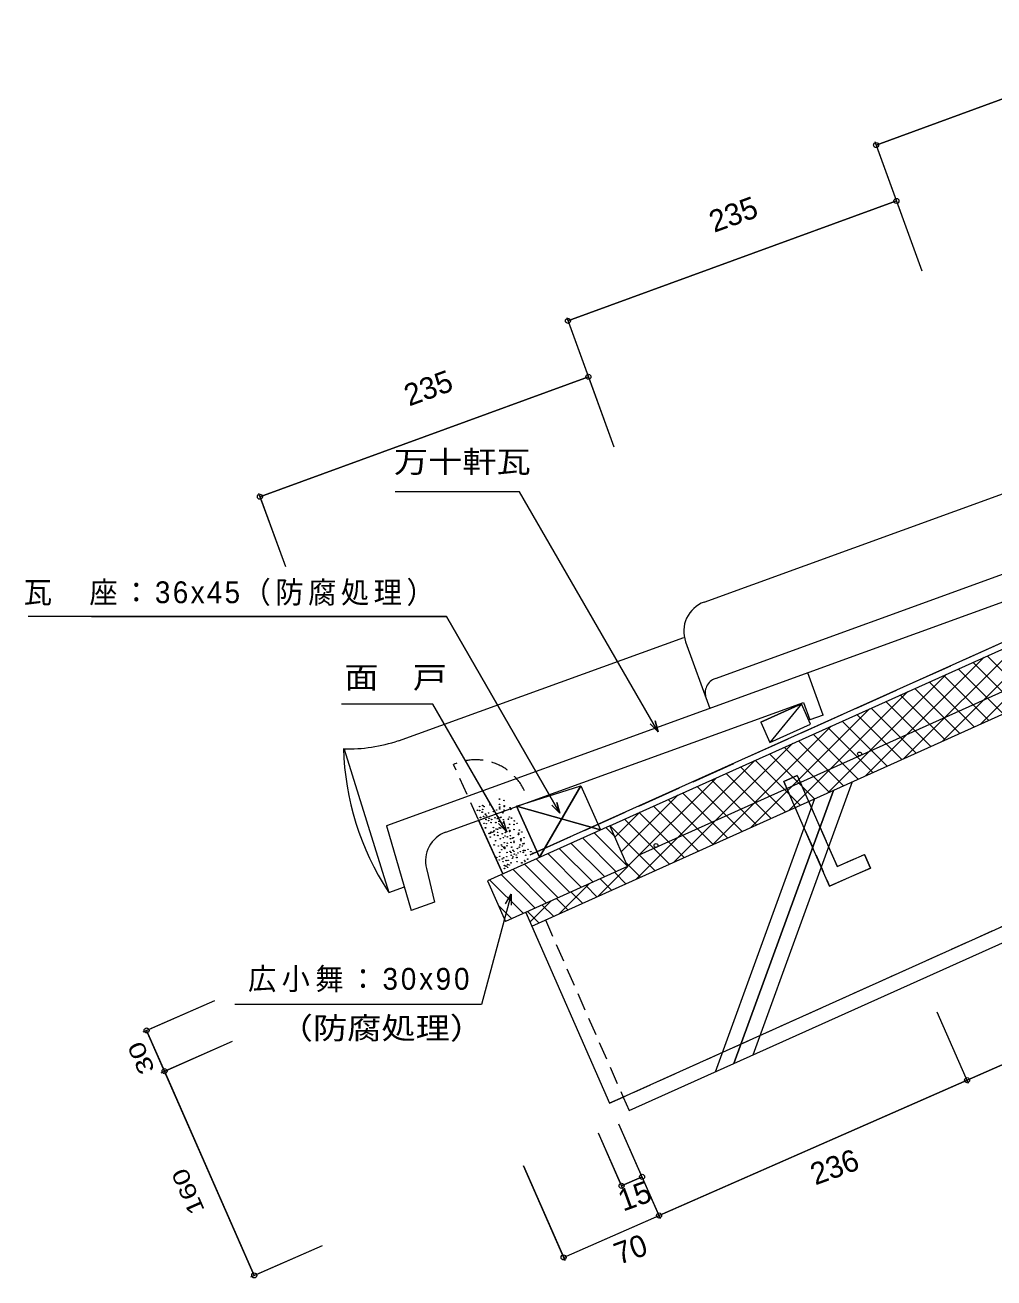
# Model space of a CAD drawing. Units: millimetres, scale not verified. Extents: x -720 to 675, y -482 to 482.
# Drawn here: x -720 to -69, y -482 to 360 of the extents above; entities that cross this region are included whole.
import ezdxf
from ezdxf.enums import TextEntityAlignment as Align

# ---------------------------------------------------------------- set-up
doc = ezdxf.new("R2010")
doc.units = ezdxf.units.MM
doc.header["$LTSCALE"] = 10
doc.linetypes.add('DASHED1', pattern=[1.8, 1.2, -0.6])
doc.linetypes.add('DASHED3', pattern=[4, 3, -1])
for name, color, linetype, lineweight in [('0-0_LAYER001', 2, 'Continuous', 18), ('0-1_LAYER003', 7, 'Continuous', 18), ('0-2_LAYER004', 7, 'Continuous', 18), ('0-3_LAYER005', 2, 'Continuous', 18), ('0-4_LAYER006', 1, 'Continuous', 18), ('0-5_LAYER009', 2, 'Continuous', 18)]:
    doc.layers.add(name, color=color, linetype=linetype, lineweight=lineweight)
doc.styles.add('2', font='')
doc.styles.get('2').set_extended_font_data('2')

msp = doc.modelspace()

# ---------------------------------------------------------------- linework, layer by layer
at = {"layer": '0-0_LAYER001'}
for p, q in [((-147.99, 279.76), (72.75, 360.37)), ((-148.85, 282.11), (-130.84, 232.79)), ((-135.13, 244.53), (-117.12, 195.22)), ((-355.01, 161.58), (-134.27, 242.19)), ((-355.87, 163.93), (-337.86, 114.61)), ((-342.15, 126.35), (-324.14, 77.04)), ((-562.04, 43.4), (-341.29, 124)), ((-562.89, 45.75), (-544.89, -3.57)), ((-198.16, -95.7), (-219.36, -121.69)), ((-346.46, -150.81), (-374.16, -198.92)), ((-389.64, -164.51), (-333.12, -180.45)), ((129.2, -253.74), (-86.85, -348.68)), ((-85.85, -350.96), (-106.97, -302.9)), ((-86.85, -348.68), (-293.83, -439.62)), ((-292.83, -441.91), (-313.95, -393.85))]:
    msp.add_line(p, q, dxfattribs=at)
at = {"layer": '0-0_LAYER001', "color": 4}
for p, q in [((-255.97, -78.69), (233.71, 98.97)), ((-263.52, -27.41), (-62.29, 45.6)), ((18.51, 2.08), (-477.01, -177.69)), ((-468.83, -120.71), (-277.14, -51.17)), ((-275.98, -54.05), (-259.72, -98.86)), ((-183.57, -103.32), (-193.92, -74.99)), ((-437.06, -182.01), (-196.69, -94.8)), ((-196.69, -94.8), (-192.43, -106.53)), ((-183.57, -103.32), (-192.43, -106.53)), ((-505.44, -126.24), (-475.37, -222.65)), ((-477.01, -177.69), (-460.3, -234.69)), ((-476.8, -177.55), (-476.88, -178.23)), ((-450.17, -206.49), (-444.68, -229.03)), ((-475.37, -222.65), (-464.94, -218.86)), ((-444.68, -229.03), (-460.3, -234.69))]:
    msp.add_line(p, q, dxfattribs=at)
at = {"layer": '0-0_LAYER001', "color": 7}
for p, q in [((-452.1, 46.7), (-471.07, 46.7)), ((-675.21, -37.17), (-717.89, -37.17)), ((-486.27, -95.97), (-507.23, -95.97)), ((-560.12, -297.93), (-578.89, -297.93))]:
    msp.add_line(p, q, dxfattribs=at)
at = {"layer": '0-0_LAYER001', "linetype": 'DASHED1'}
msp.add_line((-370.19, -241), (-317.85, -360.1), dxfattribs=at)
at = {"layer": '0-0_LAYER001'}
msp.add_lwpolyline([(-219.36, -121.69), (-192, -109.38), (-198.16, -95.7), (-225.52, -108.01)], close=True, dxfattribs=at)
for centre in [(-147.99, 279.76), (-134.27, 242.19), (-355.01, 161.58), (-341.29, 124), (-562.04, 43.4), (-86.85, -348.68), (-86.85, -348.68), (-293.83, -439.62)]:
    msp.add_circle(centre, 1.7, dxfattribs=at)
at = {"layer": '0-0_LAYER001', "color": 4}
for centre, radius, start, end in [((-256.42, -46.96), 20.8, 109.94091, 199.94091), ((-252.43, -88.47), 10.4, 109.94091, 199.94091), ((-317.76, -119.82), 188.27, 181.81043, 212.85046), ((-503.16, -17.7), 108.38, 268.6924, 288.42794), ((-429.97, -201.56), 20.8, 109.94091, 193.69899)]:
    msp.add_arc(centre, radius, start, end, dxfattribs=at)
at = {"layer": '0-1_LAYER003'}
for p, q in [((72.75, 360.37), (-147.99, 279.76)), ((-148.58, 281.36), (-117.12, 195.22)), ((599.7, 243.7), (-380.41, -197.35)), ((-134.27, 242.19), (-355.01, 161.58)), ((-327, -177.7), (601.34, 240.06)), ((-379.31, -245.1), (617.76, 203.58)), ((-355.6, 163.17), (-324.14, 77.04)), ((-341.29, 124), (-562.04, 43.4)), ((671.11, 85.03), (-317.85, -360.1)), ((-313.87, -369.17), (675.21, 75.91)), ((-562.62, 44.99), (-544.89, -3.57)), ((-357.92, -467.78), (561.3, -63.87)), ((-294.5, -114.55), (-299.81, -109.25)), ((-294.5, -114.55), (-296.44, -107.31)), ((-374.16, -198.92), (-346.46, -150.81)), ((-163.93, -148.18), (-230.75, -331.77)), ((-189.38, -159.64), (-256.21, -343.23)), ((-243.48, -337.5), (-176.66, -153.91)), ((-360.46, -169.25), (-365.76, -163.95)), ((-398.86, -210.04), (-415.06, -174.03)), ((-393.23, -223.69), (-413.12, -297.93)), ((-639.72, -315.98), (-592.38, -295.18)), ((-413.12, -297.93), (-560.12, -297.93)), ((-85.85, -350.96), (-106.97, -302.9)), ((-565.83, -479.89), (-638.16, -315.29)), ((-627.7, -343.32), (-580.37, -322.53)), ((-293.15, -441.18), (-320.84, -378.16)), ((-318.3, -421.24), (-334.58, -384.19)), ((-384.93, -406.32), (-357.23, -469.34)), ((-318.98, -419.69), (-305.24, -413.65)), ((-567.39, -480.57), (-520.06, -459.78))]:
    msp.add_line(p, q, dxfattribs=at)
at = {"layer": '0-1_LAYER003', "color": 2}
for p, q in [((-327, -177.7), (601.34, 240.06)), ((-389.64, -164.51), (-346.46, -150.81)), ((-346.46, -150.81), (-333.12, -180.45)), ((-163.93, -148.18), (-230.75, -331.77)), ((-189.38, -159.64), (-256.21, -343.23)), ((-176.66, -153.91), (-243.48, -337.5)), ((-389.64, -164.51), (-374.16, -198.92)), ((-337.44, -182.4), (-315.15, -204.68)), ((-329.63, -178.88), (-324.02, -184.5)), ((-360.84, -192.93), (-338.16, -215.62)), ((-353.04, -189.42), (-330.35, -212.11)), ((-345.24, -185.91), (-322.55, -208.59)), ((-376.45, -199.95), (-353.76, -222.64)), ((-368.65, -196.44), (-345.96, -219.13)), ((-399.86, -210.48), (-377.17, -233.17)), ((-392.05, -206.97), (-369.37, -229.66)), ((-384.25, -203.46), (-361.56, -226.15)), ((-407.66, -214), (-384.97, -236.68)), ((-401.83, -231.14), (-392.77, -240.19)), ((-383.33, -235.95), (-327.01, -364.12)), ((-317.89, -360.02), (-327.01, -364.12)), ((-317.89, -360.02), (-313.87, -369.17))]:
    msp.add_line(p, q, dxfattribs=at)
at = {"layer": '0-1_LAYER003', "color": 2, "linetype": 'DASHED1'}
msp.add_line((-415.42, -173.23), (-431.92, -136.57), dxfattribs=at)
at = {"layer": '0-1_LAYER003', "color": 3}
for p, q in [((-327, -177.7), (-409.08, -214.64)), ((-327, -177.7), (-314.93, -205.17)), ((-314.93, -205.17), (-397.01, -242.1)), ((-409.08, -214.64), (-397.01, -242.1))]:
    msp.add_line(p, q, dxfattribs=at)
at = {"layer": '0-1_LAYER003'}
for points in [[(-294.5, -114.55), (-387.6, 46.7), (-452.1, 46.7)], [(-675.21, -37.17), (-436.71, -37.17), (-360.46, -169.25), (-362.4, -162.01)], [(-396.51, -181.28), (-445.77, -95.97), (-486.27, -95.97)], [(-225.52, -108.01), (-219.36, -121.69), (-192, -109.38), (-198.16, -95.7)], [(-225.52, -108.01), (-198.16, -95.7), (-219.36, -121.69)], [(-374.16, -198.92), (-389.64, -164.51), (-346.46, -150.81), (-333.12, -180.45), (-389.64, -164.51)], [(-398.29, -174.32), (-396.35, -181.57), (-401.65, -176.26)], [(-396.98, -230.18), (-393.23, -223.69), (-393.23, -231.19)], [(-383.33, -235.95), (-327.01, -364.12), (-317.89, -360.02), (-313.87, -369.17)]]:
    msp.add_lwpolyline(points, dxfattribs=at)
msp.add_lwpolyline([(-210.06, -148.04), (-200.91, -144.02), (-174.1, -205.02), (-155.82, -196.98), (-151.8, -206.14), (-179.23, -218.2)], close=True, dxfattribs=at)
at = {"layer": '0-1_LAYER003', "color": 2, "linetype": 'DASHED1'}
msp.add_arc((-417.06, -169.68), 36.29, 25.31741, 114.16601, dxfattribs=at)
at = {"layer": '0-2_LAYER004', "color": 2, "linetype": 'DASHED3'}
msp.add_line((-380.41, -197.35), (599.7, 243.7), dxfattribs=at)
at = {"layer": '0-2_LAYER004', "color": 3}
msp.add_line((-307.12, -197.28), (666.9, 241.02), dxfattribs=at)
at = {"layer": '0-2_LAYER004', "color": 2, "linetype": 'DASHED1'}
for p, q in [((-200.91, -144.02), (-210.06, -148.04)), ((-210.06, -148.04), (-179.23, -218.2)), ((-200.91, -144.02), (-174.1, -205.02)), ((-174.1, -205.02), (-155.82, -196.98)), ((-151.8, -206.14), (-155.82, -196.98)), ((-179.23, -218.2), (-151.8, -206.14))]:
    msp.add_line(p, q, dxfattribs=at)
at = {"layer": '0-2_LAYER004', "color": 3}
for centre in [(-159.07, -129.45), (-295.86, -191)]:
    msp.add_circle(centre, 1.3, dxfattribs=at)
at = {"layer": '0-3_LAYER005'}
msp.add_line((-415.42, -173.23), (-398.86, -210.04), dxfattribs=at)
for points in [[(-294.5, -114.55), (-387.6, 46.7), (-452.1, 46.7)], [(-360.46, -169.25), (-436.71, -37.17), (-675.21, -37.17)], [(-296.44, -107.31), (-294.5, -114.55), (-299.81, -109.25)], [(-362.4, -162.01), (-360.46, -169.25), (-365.76, -163.95)]]:
    msp.add_lwpolyline(points, dxfattribs=at)
for centre, radius in [((-401.05, -159.77), 0.188), ((-415.89, -167.29), 0.188), ((-414.39, -164.84), 0.188), ((-414.39, -167.47), 0.188), ((-412.32, -164.09), 0.188), ((-412.32, -166.72), 0.188), ((-411.38, -164.84), 0.188), ((-407.43, -163.72), 0.188), ((-405.18, -168.23), 0.188), ((-402.93, -167.1), 0.188), ((-401.05, -163.34), 0.188), ((-400.86, -165.22), 0.188), ((-400.86, -166.35), 0.188), ((-398.04, -160.71), 0.188), ((-398.04, -167.1), 0.188), ((-397.85, -164.28), 0.188), ((-397.85, -164.84), 0.188), ((-393.91, -165.6), 0.188), ((-393.53, -166.72), 0.188), ((-413.82, -172.17), 0.188), ((-412.7, -168.6), 0.188), ((-411.76, -171.42), 0.188), ((-411.38, -176.12), 0.188), ((-411, -172.55), 0.188), ((-410.44, -169.92), 0.188), ((-410.07, -173.49), 0.188), ((-409.88, -171.04), 0.188), ((-409.88, -176.31), 0.188), ((-408.94, -171.8), 0.188), ((-408.37, -169.17), 0.188), ((-408.37, -174.24), 0.188), ((-408, -172.74), 0.188), ((-406.68, -175.55), 0.188), ((-406.31, -173.49), 0.188), ((-404.05, -172.36), 0.188), ((-403.49, -175.55), 0.188), ((-402.55, -172.92), 0.188), ((-401.99, -171.61), 0.188), ((-401.42, -174.8), 0.188), ((-400.48, -172.17), 0.188), ((-400.11, -171.98), 0.188), ((-398.79, -168.98), 0.188), ((-398.42, -173.67), 0.188), ((-398.42, -175.74), 0.188), ((-395.03, -173.3), 0.188), ((-394.47, -171.8), 0.188), ((-394.28, -176.68), 0.188), ((-392.97, -172.55), 0.188), ((-391.28, -176.87), 0.188), ((-391.09, -174.43), 0.188), ((-389.21, -176.12), 0.188), ((-410.44, -179.12), 0.188), ((-408, -182.88), 0.188), ((-407.25, -182.69), 0.188), ((-407.25, -185.32), 0.188), ((-406.68, -181.94), 0.188), ((-405.93, -182.13), 0.188), ((-405.18, -178.94), 0.188), ((-405.18, -181.94), 0.188), ((-404.62, -181.19), 0.188), ((-404.43, -183.82), 0.188), ((-403.3, -179.88), 0.188), ((-402.36, -180.06), 0.188), ((-402.36, -182.13), 0.188), ((-402.17, -184.2), 0.188), ((-401.23, -179.12), 0.188), ((-400.3, -179.31), 0.188), ((-399.17, -183.07), 0.188), ((-397.29, -179.88), 0.188), ((-397.29, -184.57), 0.188), ((-397.1, -182.32), 0.188), ((-396.35, -181.38), 0.188), ((-396.16, -181.57), 0.188), ((-395.79, -185.14), 0.188), ((-395.22, -179.12), 0.188), ((-394.28, -181.57), 0.188), ((-394.09, -180.81), 0.188), ((-393.72, -184.38), 0.188), ((-391.28, -180.25), 0.188), ((-388.27, -183.63), 0.188), ((-388.08, -182.69), 0.188), ((-387.71, -180.63), 0.188), ((-386.02, -181.94), 0.188), ((-404.62, -190.58), 0.188), ((-403.68, -187.77), 0.188), ((-401.8, -191.34), 0.188), ((-400.48, -186.45), 0.188), ((-399.73, -190.58), 0.188), ((-399.54, -193.78), 0.188), ((-399.17, -191.52), 0.188), ((-398.42, -185.7), 0.188), ((-397.85, -192.28), 0.42), ((-397.85, -189.08), 0.188), ((-397.48, -193.03), 0.188), ((-395.97, -191.15), 0.188), ((-395.79, -189.46), 0.188), ((-393.72, -186.45), 0.188), ((-393.34, -188.89), 0.188), ((-392.78, -192.09), 0.188), ((-392.4, -186.08), 0.188), ((-391.65, -185.7), 0.188), ((-391.28, -188.14), 0.188), ((-391.28, -189.08), 0.188), ((-389.02, -193.03), 0.188), ((-387.71, -192.09), 0.188), ((-387.33, -190.58), 0.188), ((-386.77, -187.01), 0.188), ((-386.58, -186.45), 0.188), ((-386.58, -187.77), 0.188), ((-385.64, -191.34), 0.188), ((-385.26, -189.83), 0.188), ((-384.51, -185.7), 0.188), ((-384.51, -189.65), 0.188), ((-381.88, -193.59), 0.188), ((-402.93, -199.04), 0.188), ((-401.23, -200.73), 0.188), ((-400.86, -195.66), 0.188), ((-400.86, -198.29), 0.188), ((-399.17, -199.98), 0.188), ((-398.6, -201.86), 0.188), ((-398.23, -199.23), 0.188), ((-396.54, -201.11), 0.188), ((-396.16, -198.48), 0.188), ((-395.97, -195.66), 0.188), ((-395.22, -200.92), 0.188), ((-393.91, -194.91), 0.188), ((-393.34, -195.66), 0.188), ((-393.16, -197.54), 0.188), ((-392.4, -199.6), 0.188), ((-392.03, -194.15), 0.188), ((-392.03, -198.66), 0.188), ((-391.28, -194.91), 0.188), ((-391.09, -196.78), 0.188), ((-389.77, -197.35), 0.188), ((-389.4, -199.04), 0.188), ((-389.21, -201.86), 0.188), ((-388.65, -196.03), 0.188), ((-386.96, -195.09), 0.188), ((-385.08, -195.66), 0.188), ((-384.89, -194.34), 0.188), ((-384.14, -200.92), 0.188), ((-383.95, -194.34), 0.188), ((-383.95, -201.86), 0.188), ((-383.39, -197.54), 0.188), ((-382.07, -200.17), 0.188), ((-380, -195.09), 0.188), ((-378.5, -196.03), 0.188), ((-397.66, -204.49), 0.188), ((-397.66, -206.37), 0.188), ((-396.54, -204.86), 0.188), ((-395.6, -203.74), 0.188), ((-395.6, -205.62), 0.188), ((-394.47, -204.11), 0.188), ((-393.34, -202.61), 0.188), ((-386.02, -202.61), 0.188)]:
    msp.add_circle(centre, radius, dxfattribs=at)
at = {"layer": '0-4_LAYER006', "color": 2}
msp.add_line((-379.31, -245.1), (617.76, 203.58), dxfattribs=at)
at = {"layer": '0-4_LAYER006'}
for p, q in [((-77.87, -109.45), (1.88, -29.7)), ((-103.58, -121.02), (-23.83, -41.27)), ((-129.29, -132.59), (-49.54, -52.84)), ((-155.01, -144.17), (-75.26, -64.41)), ((-73.21, -63.5), (-42.96, -93.75)), ((-92.72, -72.27), (-62.47, -102.52)), ((-82.97, -67.88), (-52.72, -98.13)), ((-180.72, -155.74), (-100.97, -75.98)), ((-112.23, -81.05), (-81.98, -111.3)), ((-102.47, -76.66), (-72.22, -106.91)), ((-206.43, -167.31), (-126.68, -87.56)), ((-131.73, -89.83), (-101.48, -120.08)), ((-121.98, -85.44), (-91.73, -115.69)), ((-232.15, -178.88), (-152.39, -99.13)), ((-151.24, -98.61), (-120.99, -128.86)), ((-141.49, -94.22), (-111.24, -124.47)), ((-170.75, -107.38), (-140.5, -137.64)), ((-160.99, -103), (-130.74, -133.25)), ((-257.86, -190.45), (-178.11, -110.7)), ((-190.25, -116.16), (-160, -146.41)), ((-180.5, -111.77), (-150.25, -142.02)), ((-283.57, -202.02), (-203.82, -122.27)), ((-209.76, -124.94), (-179.51, -155.19)), ((-200.01, -120.55), (-169.76, -150.8)), ((-309.29, -213.59), (-229.53, -133.84)), ((-229.27, -133.72), (-199.01, -163.97)), ((-219.51, -129.33), (-189.26, -159.58)), ((-248.77, -142.5), (-218.52, -172.75)), ((-239.02, -138.11), (-208.77, -168.36)), ((-314.96, -205.12), (-255.25, -145.41)), ((-268.28, -151.27), (-238.03, -181.52)), ((-258.53, -146.89), (-228.27, -177.14)), ((-319.27, -195.29), (-280.96, -156.98)), ((-278.03, -155.66), (-247.78, -185.91)), ((-297.54, -164.44), (-267.29, -194.69)), ((-287.78, -160.05), (-257.53, -190.3)), ((-323.59, -185.47), (-306.67, -168.55)), ((-317.04, -173.22), (-286.79, -203.47)), ((-307.29, -168.83), (-277.04, -199.08)), ((-326.8, -177.61), (-296.55, -207.86)), ((-335, -225.16), (-315.06, -205.22)), ((-323.62, -209.07), (-316.05, -216.64)), ((-316.15, -202.39), (-306.3, -212.25)), ((-360.71, -236.73), (-340.77, -216.79)), ((-343.12, -217.85), (-335.56, -225.41)), ((-333.37, -213.46), (-325.81, -221.03)), ((-362.63, -226.63), (-355.07, -234.19)), ((-352.88, -222.24), (-345.31, -229.8)), ((-382.13, -235.41), (-374.57, -242.97)), ((-380.5, -242.38), (-366.49, -228.37)), ((-372.38, -231.02), (-364.82, -238.58))]:
    msp.add_line(p, q, dxfattribs=at)
at = {"layer": '0-5_LAYER009', "linetype": 'DASHED1'}
msp.add_line((-327.01, -364.12), (671.11, 85.03), dxfattribs=at)
at = {"layer": '0-5_LAYER009'}
for p, q in [((-313.87, -369.17), (675.21, 75.91)), ((-383.33, -235.95), (-374.77, -255.42)), ((-640.45, -316.3), (-592.38, -295.18)), ((-638.16, -315.29), (-626.14, -342.64)), ((-628.43, -343.65), (-580.37, -322.53)), ((-626.14, -342.64), (-565.83, -479.89)), ((-304.24, -415.94), (-320.84, -378.16)), ((-292.83, -441.91), (-320.84, -378.16)), ((-317.97, -421.98), (-334.58, -384.19)), ((-356.91, -470.07), (-384.93, -406.32)), ((-305.24, -413.65), (-318.98, -419.69)), ((-357.92, -467.78), (-293.83, -439.62)), ((-568.12, -480.9), (-520.06, -459.78))]:
    msp.add_line(p, q, dxfattribs=at)
for points in [[(-396.35, -181.57), (-445.77, -95.97), (-486.27, -95.97)], [(-398.29, -174.32), (-396.35, -181.57), (-401.65, -176.26)], [(-393.23, -223.69), (-413.12, -297.93), (-560.12, -297.93)], [(-396.98, -230.18), (-393.23, -223.69), (-393.23, -231.19)]]:
    msp.add_lwpolyline(points, dxfattribs=at)
for centre in [(-638.16, -315.29), (-626.14, -342.64), (-626.14, -342.64), (-305.24, -413.65), (-318.98, -419.69), (-293.83, -439.62), (-357.92, -467.78), (-565.83, -479.89)]:
    msp.add_circle(centre, 1.7, dxfattribs=at)

# ---------------------------------------------------------------- texts
at = {"layer": '0-2_LAYER004', "style": '2'}
for s, p in [('235', (-255.27, 216.57)), ('235', (-460.25, 99.87)), ('236', (-187.25, -423.56)), ('15', (-316.44, -441.21)), ('70', (-319.2, -477.05))]:
    msp.add_text(s, height=14.66, rotation=20.061, dxfattribs=at).set_placement(p, align=Align.BOTTOM_LEFT)
at = {"layer": '0-2_LAYER004', "style": '2', "width": 1.15}
for s, p in [('万十軒瓦', (-472, 55.16)), ('面\u3000戸', (-505.28, -89.72)), ('（防腐処理）', (-549.39, -325.42))]:
    msp.add_text(s, height=14.66, dxfattribs=at).set_placement(p, align=Align.BOTTOM_LEFT)
at = {"layer": '0-2_LAYER004', "style": '2'}
for s, width, p in [('30', 1.35, (-629.41, -340.4)), ('160', 1.3, (-595.91, -434.66))]:
    msp.add_text(s, height=11, rotation=113.721, dxfattribs=dict(at, width=width)).set_placement(p, align=Align.BOTTOM_LEFT)
at = {"layer": '0-2_LAYER004', "char_height": 14.66, "attachment_point": 7, "style": '2'}
for s, insert in [('\\T1.16;\\W0.95;瓦\u3000座：36x45（防腐処理）', (-720.73, -30.06)), ('\\T1.19;\\W0.95;広小舞：30x90', (-570.07, -289.59))]:
    msp.add_mtext(s, dxfattribs=dict(at, insert=insert))

doc.saveas('drawing.dxf')
